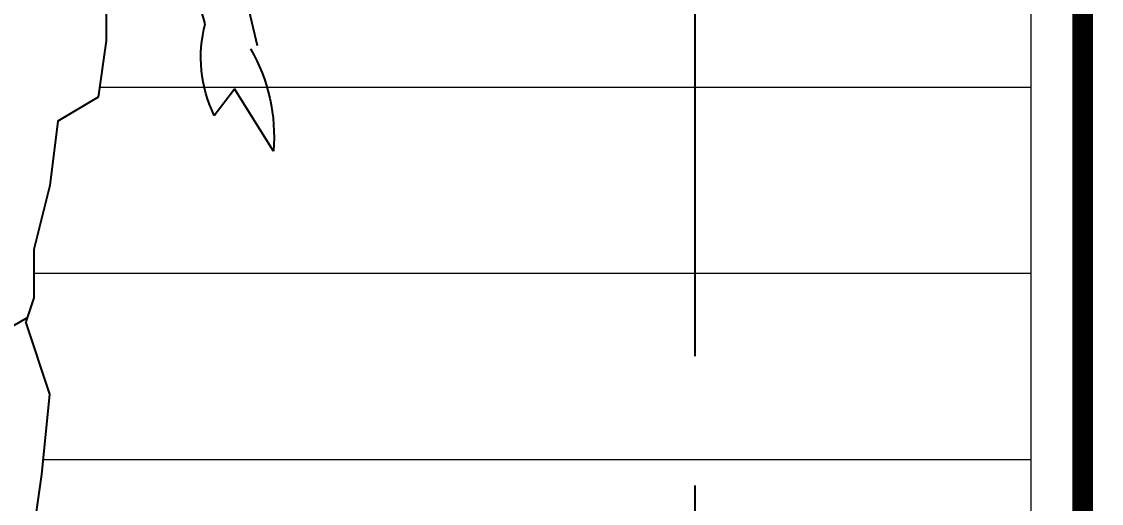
# Model space of a CAD drawing. Header units: metres. Extents: x -58 to 722, y -1100 to 345.
# Drawn here: x 34.385 to 35.429, y 104.829 to 105.295 of the extents above; entities that cross this region are included whole.
import ezdxf

# ---------------------------------------------------------------- set-up
doc = ezdxf.new("R2010")
doc.units = ezdxf.units.M
doc.header["$MEASUREMENT"] = 0
doc.linetypes.add('CENTER2', pattern=[1.125, 0.75, -0.125, 0.125, -0.125])
doc.linetypes.add('CENTERX2', pattern=[4, 2.5, -0.5, 0.5, -0.5])
doc.layers.get('0').update_dxf_attribs({"color": 255})
doc.layers.get('DEFPOINTS').update_dxf_attribs({"color": 250})
doc.layers.add('FSR_ARQ_002MURO', color=150, linetype='Continuous', lineweight=30)
doc.layers.add('FSR_ARQ_013VENTANAS', color=4, linetype='Continuous', lineweight=5)
for name, color, linetype in [('FSR_ARQ_008MOBILIARIO', 115, 'Continuous'), ('FSR_ARQ_009ESCALERA', 40, 'Continuous'), ('FSR_ARQ_015COTAS', 125, 'Continuous'), ('FSR_ARQ_016EJES', 135, 'CENTER2')]:
    doc.layers.add(name, color=color, linetype=linetype)
doc.styles.add('style1', font='arial.ttf')
doc.dimstyles.new('PP_PACO', dxfattribs={"dimtxt": 0.18, "dimasz": 0.075, "dimexe": 0.075, "dimexo": 0, "dimgap": 0, "dimtad": 0, "dimtih": 1, "dimtoh": 1, "dimzin": 1, "dimdsep": 46, "dimtxsty": 'style1', "dimcen": 0.15, "dimse1": 1, "dimse2": 1, "dimclrd": 256, "dimclre": 256, "dimadec": 0, "dimazin": 0, "dimtfac": 1, "dimtmove": 0, "dimatfit": 3, "dimfxl": 0.075, "dimarcsym": 0})

# ---------------------------------------------------------------- blocks, each defined once
blk = doc.blocks.new('P2')
for p, q in [((-0.2707176231616515, 0.7222428009154811), (-0.1636075040511145, 1.087410275000792)), ((-0.3365997247687105, 0.5990423815916657), (-0.2990152258764596, 0.6592429774641531)), ((-0.2793863207415228, 0.633746725063169), (-0.2990152258764596, 0.6592429774641531))]:
    blk.add_line(p, q)
for points in [[(-0.2386883335717442, 1.123822605252393), (-0.2707176231616515, 0.9148519071822889), (-0.3209960691249307, 0.7014201948325791)], [(-0.09851606950460479, 0.4380859596120104), (-0.05056069041794586, 0.4106698003741371)], [(-0.1747879581472063, 0.7679937424410284), (-0.1747879581472063, 0.7058504481685333), (-0.1670237539141226, 0.6514750656800885), (-0.1282027327487327, 0.628171330327902), (-0.1204385285156491, 0.5660280360553998), (-0.104910120049496, 0.5038847417828975), (-0.104910120049496, 0.4572772710785173), (-0.0971459158164123, 0.4339735357263379)], [(-0.1359669369818093, 0.03004212295508069), (-0.0971459158164123, 0.1077212407957049), (-0.0971459158164123, 0.1776324468522574), (-0.1126743242825725, 0.2863832118291469), (-0.1204385285156491, 0.364062329669764), (-0.0971459158164123, 0.4339735357263379)]]:
    blk.add_lwpolyline(points)
for centre, radius, start, end in [((-0.3935254790969509, 0.6895999216902027), 0.1270721332296836, 333.9255095679173, 14.88528768330469), ((-0.1665654217997101, 0.6131520094919338), 0.1706187146406778, 150.1467876757613, 184.7435969331478)]:
    blk.add_arc(centre, radius, start, end)
blk = doc.blocks.new('82342510')
at = {"xscale": 10, "zscale": 10}
blk.add_blockref('P2', (0.5628228828587902, -0.04189796099530696), dxfattribs=at)
blk = doc.blocks.new('_Open90')
at = {"color": 0, "linetype": 'ByBlock', "lineweight": -2}
for p, q in [((-0.5, 0.5), (0, 0)), ((0, 0), (-1, 0)), ((0, 0), (-0.5, -0.5))]:
    blk.add_line(p, q, dxfattribs=at)
blk = doc.blocks.new('*D345')
at = {"layer": 'DEFPOINTS', "color": 0, "ltscale": 0.01, "transparency": 16777216}
for p in [(35.41135245701665, 105.8014859736417), (38.96208331222324, 105.8014859736417), (35.41135245701665, 104.1514859736418)]:
    blk.add_point(p, dxfattribs=at)
at = {"layer": 'FSR_ARQ_015COTAS', "lineweight": -2, "ltscale": 0.01, "transparency": 16777216}
for p, q in [((38.96208331222324, 105.6014859736417), (38.96208331222324, 105.0786005711861)), ((38.96208331222324, 104.3514859736418), (38.96208331222324, 104.8743713760974))]:
    blk.add_line(p, q, dxfattribs=at)
at = {"layer": 'FSR_ARQ_015COTAS', "lineweight": -2, "ltscale": 0.01, "transparency": 16777216, "xscale": 0.2, "yscale": 0.2, "zscale": 0.2}
for p, rotation in [((38.96208331222324, 105.8014859736417), 90), ((38.96208331222324, 104.1514859736418), 270)]:
    blk.add_blockref('_Open90', p, dxfattribs=dict(at, rotation=rotation))
at = {"layer": 'FSR_ARQ_015COTAS', "color": 0, "ltscale": 0.01, "transparency": 16777216, "insert": (38.96208331222326, 104.9764859736417), "char_height": 0.2, "attachment_point": 5, "style": 'style1'}
blk.add_mtext('1.65', dxfattribs=at)

msp = doc.modelspace()

# ---------------------------------------------------------------- linework, layer by layer
at = {"layer": 'FSR_ARQ_002MURO', "lineweight": 0, "const_width": 0.02}
msp.add_lwpolyline([(35.41135245701663, 103.9714859736417), (35.41135245701663, 108.7514859736417)], dxfattribs=at)
at = {"layer": 'FSR_ARQ_009ESCALERA', "lineweight": 0}
for p, q in [((35.36135245701664, 105.2314859736417), (34.46019114651202, 105.2314859736417)), ((35.36135245701664, 105.0514859736417), (34.39675870358046, 105.0514859736417)), ((35.36135245701664, 104.8714859736417), (34.40595501651609, 104.8714859736417))]:
    msp.add_line(p, q, dxfattribs=at)
at = {"layer": 'FSR_ARQ_013VENTANAS', "lineweight": 0}
for points in [[(35.41135245701663, 106.6514859736417), (31.53635245701651, 106.6514859736417), (31.53635245701651, 104.1514859736417), (35.41135245701663, 104.1514859736417)], [(35.36135245701664, 106.6014859736417), (31.5863524570165, 106.6014859736417), (31.5863524570165, 104.2014859736417), (35.36135245701664, 104.2014859736417)]]:
    msp.add_lwpolyline(points, close=True, dxfattribs=at)
at = {"layer": 'FSR_ARQ_016EJES', "linetype": 'CENTERX2', "ltscale": 0.25}
msp.add_line((35.03635245701629, 103.9714859736417), (35.03635245701692, 115.3830700496243), dxfattribs=at)

# ---------------------------------------------------------------- block references
at = {"layer": 'FSR_ARQ_008MOBILIARIO', "transparency": 33554687, "xscale": -0.1000000000000227, "zscale": 0.1000000000000227}
msp.add_blockref('82342510', (34.34813087181682, 104.6126727971987), dxfattribs=at)

# ---------------------------------------------------------------- dimensions: what is measured, and where the dimension line sits
at = {"layer": 'FSR_ARQ_015COTAS', "ltscale": 0.01}
dim = msp.add_linear_dim(base=(38.96208331222324, 105.8014859736417), p1=(35.41135245701663, 104.1514859736417), p2=(35.41135245701663, 105.8014859736417), angle=90, dimstyle='PP_PACO', override={"dimtxt": 0.2, "dimasz": 0.2, "dimblk1": 'Open90', "dimblk2": 'Open90', "dimsah": 1, "dimfxlon": 1}, dxfattribs=at)
dim.commit()
dim.dimension.update_dxf_attribs({"geometry": '*D345', "text_midpoint": (38.96208331222326, 104.9764859736417)})

doc.saveas('drawing.dxf')
